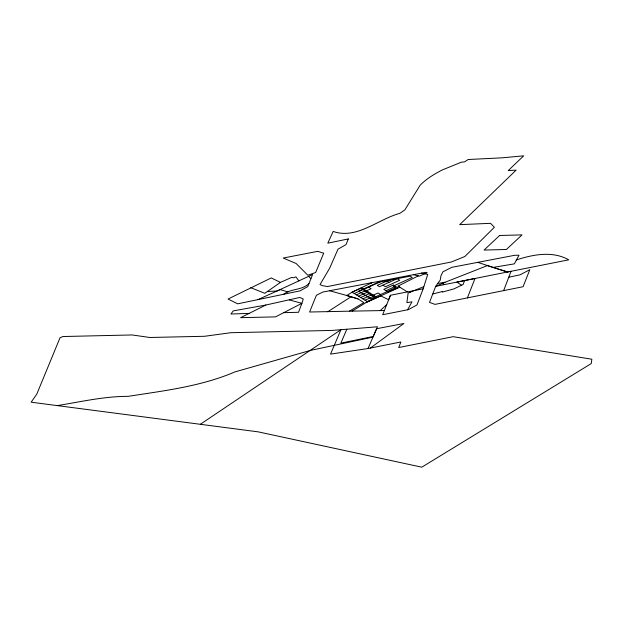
<?xml version="1.0" encoding="UTF-8"?>
<svg xmlns="http://www.w3.org/2000/svg" width="623" height="623" viewBox="0 0 623 623"><rect width="100%" height="100%" fill="white"/><g stroke="black" fill="none" stroke-linecap="round" stroke-linejoin="round"><path stroke-width="0.93" d="M423.173 288.815L390.434 295.255L382.686 314.716L408.408 309.631L416.974 304.951L423.173 288.815L427.713 274.455L421.506 273.139M464.618 280.545L463.123 284.485L453.887 288.901L442.33 292.101L442.361 291.509L432.736 294.017M503.618 290.653L511.055 271.285L435.703 286.323L429.504 302.389L435.002 304.382L523.102 286.712L529.823 269.673L520.065 274.813L508.765 277.243M467.375 297.942L475.006 278.481L456.885 282.087L461.565 285.233M390.434 295.255L388.659 299.749L380.731 295.87L366.098 302.513L352.159 311.118L309.6 312.014L316.406 295.24L322.885 292.031L371.697 282.717L370.553 283.403M250.726 287.686L264.806 293.285L267.329 291.533L277.079 290.988L312.606 274.502L307.762 286.588L300.068 290.855L237.69 303.837L228.034 299.048L271.246 277.936L280.459 282.398L291.665 277.406L293.581 277.811L295.917 276.853L298.884 280.934M200.341 424.294L340.945 329.699L330.525 354.113L368.022 348.53L400.877 341.98L398.728 347.541L453.162 336.685L591.85 359.23L591.243 363.598L421.794 467.18L258.21 431.856L31.15 402.193L36.788 394.118L59.995 337.822L62.892 336.529L132.154 334.956L149.855 337.487L204.593 336.28L230.736 332.721L331.966 330.424L377.46 326.779L372.975 337.113L310.706 350.344L234.957 371.892C201.221 386.4 164.184 390.73 128.19 396.345C104.072 396.321 80.904 401.812 57.238 405.604M346.809 329.24L340.867 343.133L373.247 336.467M368.022 348.53L376.611 328.726L403.891 323.493L370.374 348.055M407.613 309.787L411.967 301.82L406.889 302.661L408.12 293.051L423.757 286.658M437.735 283.457L435.703 286.323L445.102 282.266L437.735 283.457L440.212 280.155L440.952 275.74L442.898 271.854L451.714 267.345L514.559 255.313L519.014 255.204L514.357 263.864L493.097 267.415L477.74 262.338M380.201 310.612L386.735 304.608M267.329 291.533L280.459 282.398M327.714 311.796L351.014 296.774L358.038 298.908L363.848 302.622L349.386 311.196M308.969 283.551C301.766 290.552 291.323 288.293 283.691 294.266M407.356 291.922L398.058 286.082L418.29 275.872L419.295 276.153L427.183 272.726L425.828 272.306L372.196 282.624L352.252 292.078L346.762 295.489L329.583 290.754M265.842 305.036L240.595 317.675L275.522 316.881L301.89 303.346L303.253 299.04L299.803 297.451L265.842 305.036L233.243 310.885L230.938 314.015L249.153 313.392M354.222 293.534L363.723 289.22M379.975 281.985L362.905 289.734L374.633 297.249M356.387 294.866L365.896 290.552M365.405 291.338L371.129 288.737L368.567 287.164M390.45 279.968L386.338 281.837L384.998 281.02M358.56 296.198L368.068 291.883M360.733 297.521L370.241 293.215M362.905 298.853L372.406 294.539M372.18 295.676L378.075 292.997L380.598 294.539M365.078 300.185L374.579 295.87M385.987 290.692L395.488 286.378M366.098 302.513L399.841 287.195L398.058 286.082M257.852 299.655L280.116 289.609L287.99 291.899M516.233 259.955C533.023 254.527 552.492 250.648 568.752 259.83L507.558 271.986L487.342 265.6L442.096 283.449L444.456 284.571M283.769 312.653L298.542 312.287L301.89 303.346L289.298 299.904M384.399 310.527L352.159 311.118M413.399 274.696L418.29 275.872M358.038 298.908L346.762 295.489L351.014 296.774M493.097 267.415L507.558 271.986M388.978 282.39L386.805 281.059L377.297 285.373L379.469 286.705L397.155 278.676L399.756 280.272L385.505 286.744L382.896 285.147M308.626 276.425L310.916 278.676M409.576 291.486L410.277 292.187M348.327 238.921L345.999 244.598L337.978 249.2L329.785 267.976L320.043 284.586L322.169 285.575L327.41 286.564L451.395 261.987L464.851 256.505L494.358 227.309L490.581 223.322L459.696 224.654L516.155 170.118L508.22 170.601L523.709 155.82L502.06 157.829L468.208 159.511L464.54 161.902L461.479 162.151L442.361 169.923A59.551 22.117 -17.6 0 0 420.182 185.187L404.872 209.865L399.771 213.378C378.044 219.156 356.854 239.723 333.165 231.437L327.823 243.165L348.327 238.921M323.664 253.226L315.643 272.531L307.832 275.226L296.143 263.521L283.216 258.039L317.769 251.334L323.664 253.226M499.599 235.494L484.087 250.049L506.398 249.488L522.043 234.879L499.599 235.494M361.55 287.888L352.05 292.203L367.251 301.516L376.751 297.202L361.55 287.888M378.052 282.351L358.599 291.19L371.106 298.845L395.706 287.686L393.16 286.121L412.247 277.461L410.152 276.176L378.052 282.351M393.315 285.054L383.815 289.368L388.16 292.023L397.661 287.709L393.315 285.054"/></g></svg>
